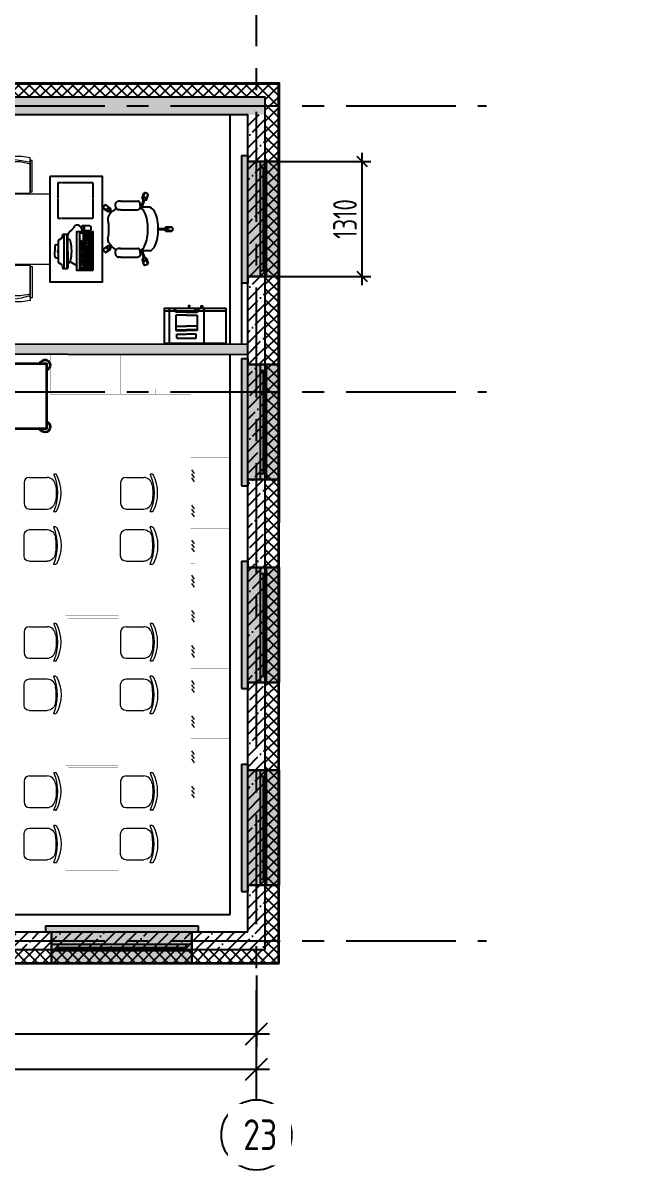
# Model space of a CAD drawing. Header units: millimetres. Extents: x -9318 to 9016603, y 0 to 838141.
# Drawn here: x 129587 to 136559, y 509002 to 522066 of the extents above; entities that cross this region are included whole.
import ezdxf
from ezdxf import colors
from ezdxf.entities.mleader import LeaderData, LeaderLine
from ezdxf.math import Vec2, Vec3

# ---------------------------------------------------------------- set-up
doc = ezdxf.new("R2010")
doc.units = ezdxf.units.MM
doc.linetypes.add('CENTER', pattern=[2, 1.25, -0.25, 0.25, -0.25])
doc.linetypes.add('HIDDEN', pattern=[6, 4, -2])
doc.layers.get('Defpoints').update_dxf_attribs({"color": 8})
doc.layers.add('ТХ_мебель передв', color=250, linetype='Continuous', lineweight=13)
doc.layers.add('ТХ_обор_комп принт', color=30, linetype='Continuous', lineweight=13)
doc.styles.add('ISOCPEUR', font='isocpeur.ttf', dxfattribs={"width": 0.7})
doc.styles.add('ГОСТ 2.304', font='isocpeur.ttf', dxfattribs={"width": 0.7})
doc.dimstyles.new('R_100', dxfattribs={"dimtxt": 270, "dimasz": 120, "dimexe": 100, "dimexo": 0, "dimgap": 60, "dimtad": 1, "dimdec": 0, "dimrnd": 5, "dimzin": 0, "dimdsep": 46, "dimtxsty": 'ISOCPEUR', "dimblk": 'ARCHTICK', "dimcen": 0, "dimdle": 100, "dimclrd": 256, "dimclre": 256, "dimclrt": 256, "dimadec": 0, "dimazin": 0, "dimtfac": 2, "dimtdec": 0, "dimtofl": 0, "dimtmove": 1, "dimatfit": 3, "dimfxl": 1, "dimtvp": 3, "dimtfill": 1, "dimtolj": 1, "dimtzin": 0, "dimarcsym": 0})
doc.dimstyles.new('СПДС', dxfattribs={"dimscale": 100, "dimtxt": 2.5, "dimasz": 2.5, "dimexe": 1.5, "dimexo": 0, "dimgap": 1, "dimtad": 1, "dimdec": 0, "dimrnd": 1, "dimtxsty": 'ГОСТ 2.304', "dimblk": 'OBLIQUE', "dimcen": 2.5, "dimdle": 1.5, "dimadec": 0, "dimazin": 2, "dimtfac": 0.75, "dimtdec": 0, "dimtmove": 1, "dimatfit": 3, "dimfxl": 1, "dimtolj": 1, "dimarcsym": 1})
pattern_1 = [(45, (-887755.71, 621612.85), (-123.743687, 123.743687), []), (45, (-887631.97, 621612.85), (-123.743687, 123.743687), [218.75, -43.75, 0, -43.75])]

# ---------------------------------------------------------------- blocks, each defined once
blk = doc.blocks.new('*U890')
h = blk.add_hatch(color=8)
h.dxf.hatch_style = 1
h.paths.add_polyline_path([(-1670, -210), (70, -210), (70, -140), (0, -140), (0, 220), (-1600, 220), (-1600, -140), (-1670, -140)])
at = {"color": 8, "lineweight": 30}
for p, q in [((-1600, -140), (-1600, 220)), ((0, -140), (0, 220))]:
    blk.add_line(p, q, dxfattribs=at)
at = {"color": 8}
for p, q in [((0, 220), (-1600, 220)), ((-1600, 70), (0, 70)), ((-1600, 0), (0, 0)), ((-1530, 0), (-1530, 70)), ((-1530, 35), (-70, 35)), ((-70, 0), (-70, 70)), ((-1670, -210), (-1670, -140)), ((-1670, -140), (-1600, -140)), ((-1670, -210), (70, -210)), ((0, -140), (70, -140)), ((70, -210), (70, -140))]:
    blk.add_line(p, q, dxfattribs=at)
blk = doc.blocks.new('*U892')
h = blk.add_hatch(color=8)
h.dxf.hatch_style = 1
h.paths.add_polyline_path([(-1380, -210), (70, -210), (70, -140), (0, -140), (0, 220), (-1310, 220), (-1310, -140), (-1380, -140)])
at = {"color": 8, "lineweight": 30}
for p, q in [((-1310, -140), (-1310, 220)), ((0, -140), (0, 220))]:
    blk.add_line(p, q, dxfattribs=at)
at = {"color": 8}
for p, q in [((0, 220), (-1310, 220)), ((-1310, 70), (0, 70)), ((-1310, 0), (0, 0)), ((-1240, 0), (-1240, 70)), ((-1240, 35), (-70, 35)), ((-70, 0), (-70, 70)), ((-1380, -210), (-1380, -140)), ((-1380, -140), (-1310, -140)), ((-1380, -210), (70, -210)), ((0, -140), (70, -140)), ((70, -210), (70, -140))]:
    blk.add_line(p, q, dxfattribs=at)
blk = doc.blocks.new('*U893')
h = blk.add_hatch(color=8)
h.dxf.hatch_style = 1
h.paths.add_polyline_path([(-1380, -210), (70, -210), (70, -140), (0, -140), (0, 220), (-1310, 220), (-1310, -140), (-1380, -140)])
at = {"color": 8, "lineweight": 30}
for p, q in [((-1310, -140), (-1310, 220)), ((0, -140), (0, 220))]:
    blk.add_line(p, q, dxfattribs=at)
at = {"color": 8}
for p, q in [((0, 220), (-1310, 220)), ((-1310, 70), (0, 70)), ((-1310, 0), (0, 0)), ((-1240, 0), (-1240, 70)), ((-1240, 35), (-70, 35)), ((-70, 0), (-70, 70)), ((-1380, -210), (-1380, -140)), ((-1380, -140), (-1310, -140)), ((-1380, -210), (70, -210)), ((0, -140), (70, -140)), ((70, -210), (70, -140))]:
    blk.add_line(p, q, dxfattribs=at)
blk = doc.blocks.new('*U894')
h = blk.add_hatch(color=8)
h.dxf.hatch_style = 1
h.paths.add_polyline_path([(-1380, -210), (70, -210), (70, -140), (0, -140), (0, 220), (-1310, 220), (-1310, -140), (-1380, -140)])
at = {"color": 8, "lineweight": 30}
for p, q in [((-1310, -140), (-1310, 220)), ((0, -140), (0, 220))]:
    blk.add_line(p, q, dxfattribs=at)
at = {"color": 8}
for p, q in [((0, 220), (-1310, 220)), ((-1310, 70), (0, 70)), ((-1310, 0), (0, 0)), ((-1240, 0), (-1240, 70)), ((-1240, 35), (-70, 35)), ((-70, 0), (-70, 70)), ((-1380, -210), (-1380, -140)), ((-1380, -140), (-1310, -140)), ((-1380, -210), (70, -210)), ((0, -140), (70, -140)), ((70, -210), (70, -140))]:
    blk.add_line(p, q, dxfattribs=at)
blk = doc.blocks.new('*U656')
h = blk.add_hatch(color=8)
h.dxf.hatch_style = 1
h.paths.add_polyline_path([(-1380, -210), (70, -210), (70, -140), (0, -140), (0, 220), (-1310, 220), (-1310, -140), (-1380, -140)])
at = {"color": 8, "lineweight": 30}
for p, q in [((-1310, -140), (-1310, 220)), ((0, -140), (0, 220))]:
    blk.add_line(p, q, dxfattribs=at)
at = {"color": 8}
for p, q in [((0, 220), (-1310, 220)), ((-1310, 70), (0, 70)), ((-1310, 0), (0, 0)), ((-1240, 0), (-1240, 70)), ((-1240, 35), (-70, 35)), ((-70, 0), (-70, 70)), ((-1380, -210), (-1380, -140)), ((-1380, -140), (-1310, -140)), ((-1380, -210), (70, -210)), ((0, -140), (70, -140)), ((70, -210), (70, -140))]:
    blk.add_line(p, q, dxfattribs=at)
blk = doc.blocks.new('_Oblique')
at = {"color": 8, "linetype": 'ByBlock', "lineweight": -2}
blk.add_line((-0.5, -0.5), (0.5, 0.5), dxfattribs=at)
blk = doc.blocks.new('*D1234')
at = {"color": 8, "lineweight": -2, "ltscale": 100, "transparency": 16777216}
for p, q in [((132247, 511216), (132247, 510404)), ((125997, 510976), (125997, 510404)), ((125847, 510554), (132397, 510554))]:
    blk.add_line(p, q, dxfattribs=at)
at = {"layer": 'Defpoints', "color": 0, "ltscale": 100, "transparency": 16777216}
for p in [(132247, 511216), (125997, 510976), (132247, 510554)]:
    blk.add_point(p, dxfattribs=at)
at = {"color": 8, "lineweight": -2, "ltscale": 100, "transparency": 16777216, "xscale": 250, "yscale": 250, "zscale": 250, "rotation": 180}
blk.add_blockref('_Oblique', (125997, 510554), dxfattribs=at)
at = {"color": 8, "lineweight": -2, "ltscale": 100, "transparency": 16777216, "xscale": 250, "yscale": 250, "zscale": 250}
blk.add_blockref('_Oblique', (132247, 510554), dxfattribs=at)
at = {"color": 8, "ltscale": 100, "transparency": 16777216, "insert": (129122, 510779), "char_height": 250, "attachment_point": 5, "style": 'ГОСТ 2.304'}
blk.add_mtext('\\A1;6250', dxfattribs=at)
blk = doc.blocks.new('*D1255')
at = {"color": 8, "lineweight": -2, "ltscale": 100, "transparency": 16777216}
for p, q in [((63832, 509827), (63832, 510302)), ((132247, 509827), (132247, 510302)), ((63682, 510152), (132397, 510152))]:
    blk.add_line(p, q, dxfattribs=at)
at = {"layer": 'Defpoints', "color": 0, "ltscale": 100, "transparency": 16777216}
for p in [(132247, 510152), (63832, 509827), (132247, 509827)]:
    blk.add_point(p, dxfattribs=at)
at = {"color": 8, "lineweight": -2, "ltscale": 100, "transparency": 16777216, "xscale": 250, "yscale": 250, "zscale": 250, "rotation": 180}
blk.add_blockref('_Oblique', (63832, 510152), dxfattribs=at)
at = {"color": 8, "lineweight": -2, "ltscale": 100, "transparency": 16777216, "xscale": 250, "yscale": 250, "zscale": 250}
blk.add_blockref('_Oblique', (132247, 510152), dxfattribs=at)
at = {"color": 8, "ltscale": 100, "transparency": 16777216, "insert": (98040, 510377), "char_height": 250, "attachment_point": 5, "style": 'ГОСТ 2.304'}
blk.add_mtext('\\A1;68415', dxfattribs=at)
blk = doc.blocks.new('У060')
at = {"layer": 'ТХ_мебель передв', "color": 8, "lineweight": 0, "ltscale": 100, "transparency": 33554687}
for points in [[(66977, 41938), (67178, 41938)], [(67273, 41969), (67252, 41969)], [(66914, 41636), (66914, 41874)], [(66977, 41578), (67178, 41578)], [(67273, 41541), (67252, 41541)]]:
    blk.add_lwpolyline(points, dxfattribs=at)
for centre, radius, start, end in [((66774, 41755), 522, 336.4029, 23.5971), ((66737, 41755), 544, 350.2064, 9.7936)]:
    blk.add_arc(centre, radius, start, end, dxfattribs=at)
for points in [[(66914, 41874), (66914, 41906), (66940, 41938), (66977, 41938)], [(67178, 41938), (67226, 41938), (67268, 41895), (67273, 41848)], [(67252, 41964), (67247, 41964), (67252, 41969), (67252, 41969)], [(67273, 41969), (67279, 41969), (67279, 41964), (67284, 41964)], [(66977, 41578), (66940, 41578), (66914, 41604), (66914, 41636)], [(67273, 41668), (67268, 41615), (67226, 41578), (67178, 41578)], [(67252, 41541), (67252, 41541), (67252, 41541), (67252, 41546)]]:
    blk.add_open_spline(points, degree=3, dxfattribs=at)
blk.add_open_spline([(67284, 41964), (67353, 41832), (67353, 41678), (67284, 41546), (67279, 41546), (67279, 41541), (67273, 41541)], degree=3, knots=[0, 0, 0, 0, 1, 1, 1, 2, 2, 2, 2], dxfattribs=at)
blk = doc.blocks.new('У058')
at = {"layer": 'ТХ_мебель передв', "color": 8, "ltscale": 100}
for points, const_width in [([(70477.5, 42777), (71077.5, 42777), (71077.5, 41577), (70477.5, 41577)], 2), ([(70507.5, 42747), (71077.5, 42747), (71077.5, 41607), (70507.5, 41607)], 1)]:
    blk.add_lwpolyline(points, close=True, dxfattribs=dict(at, const_width=const_width))
blk = doc.blocks.new('У063-2')
at = {"layer": 'ТХ_обор_комп принт', "color": 8, "lineweight": 35}
blk.add_lwpolyline([(68858, 41841), (68858, 41100), (67958, 41100), (67958, 41841)], close=True, dxfattribs=at)
for points in [[(68858, 41100), (68858, 41841)], [(68921, 41841), (68858, 41841)], [(68921, 41804), (68858, 41804)], [(68948, 41778), (68948, 41159)], [(68985, 41778), (68985, 41159)], [(68921, 41137), (68858, 41137)], [(68921, 41100), (68858, 41100)]]:
    blk.add_lwpolyline(points, dxfattribs=at)
for points, knots in [([(67958, 41762), (67926, 41772), (67911, 41804), (67921, 41841), (67932, 41873), (67963, 41889), (67995, 41878), (68016, 41873), (68032, 41857), (68038, 41841)], [0, 0, 0, 0, 1, 1, 1, 2, 2, 2, 3, 3, 3, 3]), ([(68741, 41841), (68752, 41873), (68784, 41889), (68821, 41878), (68837, 41873), (68852, 41857), (68858, 41841)], [0, 0, 0, 0, 1, 1, 1, 2, 2, 2, 2]), ([(68038, 41100), (68027, 41069), (67990, 41047), (67958, 41058), (67926, 41069), (67911, 41106), (67921, 41137), (67926, 41153), (67942, 41169), (67958, 41174)], [0, 0, 0, 0, 1, 1, 1, 2, 2, 2, 3, 3, 3, 3]), ([(68985, 41164), (68985, 41127), (68958, 41100), (68927, 41100), (68927, 41100), (68927, 41100), (68921, 41100)], [0, 0, 0, 0, 1, 1, 1, 2, 2, 2, 2]), ([(68948, 41159), (68948, 41148), (68937, 41137), (68927, 41137), (68927, 41137), (68927, 41137), (68921, 41137)], [0, 0, 0, 0, 1, 1, 1, 2, 2, 2, 2]), ([(68858, 41100), (68847, 41069), (68815, 41047), (68784, 41058), (68762, 41063), (68747, 41079), (68741, 41100)], [0, 0, 0, 0, 1, 1, 1, 2, 2, 2, 2])]:
    blk.add_open_spline(points, degree=3, knots=knots, dxfattribs=at)
for points in [[(68921, 41841), (68958, 41841), (68985, 41809), (68985, 41778)], [(68921, 41804), (68937, 41804), (68948, 41788), (68948, 41778)]]:
    blk.add_open_spline(points, degree=3, dxfattribs=at)
blk = doc.blocks.new('У062-2')
at = {"layer": 'ТХ_мебель передв', "color": 8, "ltscale": 100}
for p, q in [((73687, 43374.5), (73729.5, 43402.5)), ((73733, 43374.5), (73775.5, 43402.5)), ((73779, 43374.5), (73821.5, 43402.5)), ((74087, 43374.5), (74129.5, 43402.5)), ((74133, 43374.5), (74175.5, 43402.5)), ((74179, 43374.5), (74221.5, 43402.5))]:
    blk.add_line(p, q, dxfattribs=at)
for points, const_width in [([(73549.5, 43813.5), (74349.5, 43813.5), (74349.5, 43363.5), (73549.5, 43363.5)], 2), ([(73549.5, 43363.5), (74349.5, 43363.5), (74349.5, 43413.5), (73549.5, 43413.5)], 1)]:
    blk.add_lwpolyline(points, close=True, dxfattribs=dict(at, const_width=const_width))
at = {"layer": 'ТХ_мебель передв', "color": 8, "ltscale": 100, "const_width": 1}
blk.add_lwpolyline([(73949.5, 43413.5), (73949.5, 43363.5)], dxfattribs=at)
blk = doc.blocks.new('У051-2')
at = {"layer": 'ТХ_мебель передв', "color": 8, "ltscale": 100}
for points, const_width in [([(73549.5, 44725), (74349.5, 44725), (74349.5, 44275), (73549.5, 44275)], 2), ([(73549.5, 44275), (74349.5, 44275), (74349.5, 44325), (73549.5, 44325)], 1)]:
    blk.add_lwpolyline(points, close=True, dxfattribs=dict(at, const_width=const_width))
at = {"layer": 'ТХ_мебель передв', "color": 8, "ltscale": 100, "const_width": 1}
blk.add_lwpolyline([(73949.5, 44325), (73949.5, 44275)], dxfattribs=at)
blk = doc.blocks.new('У050-2')
at = {"layer": 'ТХ_мебель передв', "color": 8, "ltscale": 100, "const_width": 2}
blk.add_lwpolyline([(72615, 40628.5), (73815, 40628.5), (73815, 39928.5), (72615, 39928.5)], close=True, dxfattribs=at)
blk = doc.blocks.new('стол с тумбой 1200х600')
at = {"color": 8}
blk.add_lwpolyline([(-19012, 19801), (-19012, 21001), (-19612, 21001), (-19612, 19801)], close=True, dxfattribs=at)
at = {"color": 8, "linetype": 'HIDDEN', "ltscale": 0.1}
blk.add_lwpolyline([(-19505, 19875), (-19105, 19875), (-19105, 20275), (-19505, 20275)], close=True, dxfattribs=at)
blk = doc.blocks.new('ПК-2')
at = {"color": 8, "extrusion": (6.19742e-05, -0.000470712, 1)}
for p, q in [((7035967, 1186828, 95), (7035877, 1186827, 95)), ((7035877, 1186827, 95), (7035878, 1186571, 95)), ((7035895, 1186827, 95), (7035896, 1186571, 95)), ((7035913, 1186828, 95), (7035914, 1186571, 95)), ((7035931, 1186828, 95), (7035932, 1186571, 95)), ((7035949, 1186828, 95), (7035950, 1186571, 95)), ((7035967, 1186828, 95), (7035968, 1186571, 95)), ((7036008, 1186828, 95), (7035990, 1186828, 95)), ((7036149, 1186443, 95), (7036148, 1186828, 95)), ((7036200, 1186830, 95), (7036150, 1186830, 95)), ((7036158, 1186441, 95), (7036157, 1186830, 95)), ((7036194, 1186441, 95), (7036193, 1186830, 95)), ((7036212, 1186795, 95), (7036202, 1186828, 95)), ((7036253, 1186762, 95), (7036224, 1186780, 95)), ((7036256, 1186513, 95), (7036255, 1186758, 95)), ((7036294, 1186692, 95), (7036295, 1186635, 95)), ((7036295, 1186579, 95), (7036295, 1186635, 95)), ((7035878, 1186566, 95), (7035878, 1186512, 95)), ((7035878, 1186508, 95), (7035878, 1186436, 95)), ((7035896, 1186566, 95), (7035896, 1186512, 95)), ((7035896, 1186508, 95), (7035896, 1186454, 95)), ((7035914, 1186549, 95), (7035914, 1186531, 95)), ((7035914, 1186508, 95), (7035914, 1186436, 95)), ((7035932, 1186567, 95), (7035932, 1186513, 95)), ((7035932, 1186508, 95), (7035932, 1186454, 95)), ((7035950, 1186567, 95), (7035950, 1186513, 95)), ((7035950, 1186508, 95), (7035950, 1186436, 95)), ((7035968, 1186567, 95), (7035968, 1186513, 95)), ((7035968, 1186508, 95), (7035968, 1186436, 95)), ((7036254, 1186509, 95), (7036224, 1186491, 95)), ((7035878, 1186436, 95), (7035968, 1186436, 95)), ((7036201, 1186441, 95), (7036151, 1186441, 95)), ((7036213, 1186476, 95), (7036203, 1186443, 95))]:
    blk.add_line(p, q, dxfattribs=at)
at = {"color": 8, "extrusion": (6.19742e-05, -0.000470712, 1), "elevation": -28}
for points in [[(7035859, 1186850), (7035860, 1186414), (7036049, 1186414), (7036048, 1186850)], [(7035873, 1186837), (7035873, 1186427), (7036013, 1186427), (7036012, 1186837)]]:
    blk.add_lwpolyline(points, close=True, dxfattribs=at)
for points in [[(7035895, 1186802), (7035877, 1186802)], [(7035895, 1186785), (7035877, 1186785)], [(7035895, 1186759), (7035877, 1186759)], [(7035913, 1186785), (7035895, 1186785)], [(7035913, 1186768), (7035895, 1186768)], [(7035931, 1186797), (7035913, 1186797)], [(7035931, 1186779), (7035913, 1186779)], [(7035931, 1186762), (7035913, 1186762)], [(7035949, 1186802), (7035931, 1186802)], [(7035949, 1186785), (7035931, 1186785)], [(7035949, 1186768), (7035931, 1186768)], [(7035967, 1186811), (7035949, 1186811)], [(7035967, 1186794), (7035949, 1186794)], [(7035967, 1186776), (7035949, 1186776)], [(7035967, 1186759), (7035949, 1186759)], [(7035990, 1186828), (7035990, 1186811)], [(7036008, 1186811), (7035990, 1186811)], [(7035990, 1186794), (7035990, 1186725)], [(7036008, 1186794), (7035990, 1186794)], [(7036008, 1186777), (7035990, 1186776)], [(7036008, 1186759), (7035990, 1186759)], [(7036008, 1186828), (7036008, 1186811)], [(7036008, 1186794), (7036008, 1186725)], [(7036048, 1186795), (7036093, 1186771), (7036117, 1186752)], [(7035895, 1186640), (7035877, 1186639)], [(7035913, 1186751), (7035895, 1186751)], [(7035913, 1186734), (7035895, 1186734)], [(7035913, 1186716), (7035895, 1186716)], [(7035913, 1186699), (7035895, 1186699)], [(7035913, 1186682), (7035895, 1186682)], [(7035913, 1186665), (7035895, 1186665)], [(7035913, 1186648), (7035895, 1186648)], [(7035913, 1186631), (7035895, 1186631)], [(7035931, 1186745), (7035913, 1186745)], [(7035931, 1186728), (7035913, 1186728)], [(7035931, 1186711), (7035913, 1186711)], [(7035931, 1186694), (7035913, 1186694)], [(7035931, 1186677), (7035913, 1186677)], [(7035931, 1186660), (7035913, 1186660)], [(7035931, 1186643), (7035913, 1186643)], [(7035949, 1186751), (7035931, 1186751)], [(7035949, 1186734), (7035931, 1186734)], [(7035949, 1186717), (7035931, 1186717)], [(7035949, 1186699), (7035931, 1186699)], [(7035949, 1186682), (7035931, 1186682)], [(7035949, 1186665), (7035931, 1186665)], [(7035949, 1186648), (7035931, 1186648)], [(7035949, 1186631), (7035931, 1186631)], [(7035967, 1186742), (7035949, 1186742)], [(7035967, 1186725), (7035949, 1186725)], [(7035967, 1186708), (7035949, 1186708)], [(7035967, 1186691), (7035949, 1186691)], [(7035967, 1186674), (7035949, 1186674)], [(7035967, 1186657), (7035949, 1186657)], [(7035967, 1186640), (7035949, 1186640)], [(7036008, 1186742), (7035990, 1186742)], [(7036008, 1186725), (7035990, 1186725)], [(7035990, 1186717), (7035990, 1186648)], [(7036008, 1186717), (7035990, 1186717)], [(7036008, 1186700), (7035990, 1186700)], [(7036008, 1186682), (7035990, 1186682)], [(7036008, 1186665), (7035990, 1186665)], [(7036008, 1186648), (7035990, 1186648)], [(7035990, 1186640), (7035990, 1186571)], [(7036008, 1186640), (7035990, 1186640)], [(7036008, 1186717), (7036008, 1186648)], [(7036008, 1186640), (7036008, 1186571)], [(7035896, 1186614), (7035878, 1186614)], [(7035896, 1186597), (7035878, 1186597)], [(7035968, 1186571), (7035878, 1186571)], [(7035896, 1186567), (7035878, 1186567)], [(7035914, 1186549), (7035878, 1186549)], [(7035914, 1186531), (7035878, 1186531)], [(7035896, 1186513), (7035878, 1186513)], [(7035968, 1186508), (7035878, 1186508)], [(7035914, 1186614), (7035896, 1186614)], [(7035932, 1186626), (7035914, 1186626)], [(7035932, 1186608), (7035914, 1186608)], [(7035950, 1186614), (7035932, 1186614)], [(7035950, 1186597), (7035932, 1186597)], [(7035968, 1186567), (7035932, 1186567)], [(7035968, 1186549), (7035932, 1186549)], [(7035968, 1186531), (7035932, 1186531)], [(7035968, 1186513), (7035932, 1186513)], [(7035968, 1186623), (7035950, 1186623)], [(7035968, 1186605), (7035950, 1186605)], [(7036008, 1186623), (7035990, 1186623)], [(7036008, 1186606), (7035990, 1186605)], [(7036008, 1186588), (7035990, 1186588)], [(7036008, 1186571), (7035990, 1186571)], [(7035990, 1186567), (7035990, 1186513)], [(7036008, 1186567), (7035990, 1186567)], [(7036008, 1186549), (7035990, 1186549)], [(7036008, 1186531), (7035990, 1186531)], [(7036008, 1186513), (7035990, 1186513)], [(7036008, 1186513), (7035990, 1186513)], [(7036008, 1186567), (7036008, 1186513)], [(7035968, 1186472), (7035878, 1186472)], [(7035968, 1186454), (7035878, 1186454)], [(7035968, 1186490), (7035896, 1186490)], [(7035990, 1186372), (7035957, 1186372)]]:
    blk.add_lwpolyline(points, dxfattribs=at)
blk.add_lwpolyline([(7035882, 1186385), (7035882, 1186358, 0.19919), (7035884, 1186354, 0.098412), (7035891, 1186348, 0.055653), (7035901, 1186346, 0.042416), (7035915, 1186345), (7035979, 1186345, 0.114539), (7035983, 1186346, 0.103755), (7035987, 1186349, 0.091433), (7035989, 1186353, 0.084292), (7035990, 1186358), (7035990, 1186385, 0.084292), (7035989, 1186390, 0.091433), (7035986, 1186395, 0.103755), (7035983, 1186398, 0.114539), (7035978, 1186399), (7035914, 1186399, 0.042416), (7035901, 1186397, 0.055653), (7035891, 1186395, 0.098412), (7035884, 1186389, 0.19919)], format="xyb", close=True, dxfattribs=at)
for points in [[(7035968, 1186399, 0.114539), (7035964, 1186398, 0.103755), (7035960, 1186395, 0.091433), (7035958, 1186390, 0.084292), (7035957, 1186385), (7035957, 1186358, 0.084292), (7035958, 1186353, 0.091433), (7035960, 1186349, 0.103755), (7035964, 1186346, 0.114539), (7035968, 1186345, 0.114539)], [(7035990, 1186372, 0.397637), (7036050, 1186338, 0.110351), (7036067, 1186345, 0.08312), (7036080, 1186362, 0.014729), (7036105, 1186395, 0.170175), (7036149, 1186454, -0.037673)]]:
    blk.add_lwpolyline(points, format="xyb", dxfattribs=at)
at = {"color": 8, "extrusion": (6.19742e-05, -0.000470712, 1)}
for centre, radius, start, end in [((7036134, 1186746, -28), 18, 82.9331, 161.3058), ((7036116, 1186601, -28), 164, 78.7654, 82.9331), ((7036150, 1186828, -28), 1.8, 90.1091, 180.1091), ((7036200, 1186828, -28), 1.8, 0.1091, 90.1091), ((7036238, 1186803, -28), 27, 197.1145, 238.1415), ((7036251, 1186758, -28), 4.5, 0.1091, 59.6301), ((7036579, 1186631, -28), 477, 165.3648, 179.8791), ((7036579, 1186635, -28), 477, 180.3391, 194.8534), ((7036293, 1186966, -28), 256, 261.5096, 266.4787), ((7036229, 1186635, -28), 33.8, 322.7271, 37.4911), ((7036276, 1186692, -28), 18, 0.1091, 86.4787), ((7036135, 1186519, -28), 18, 198.9124, 277.2851), ((7036116, 1186664, -28), 164, 277.2851, 281.4528), ((7036251, 1186513, -28), 4.5, 300.5881, 0.1091), ((7036295, 1186305, -28), 256, 93.7395, 98.7086), ((7036277, 1186579, -28), 18, 273.7395, 0.1091), ((7036151, 1186443, -28), 1.8, 180.1091, 270.1091), ((7036201, 1186443, -28), 1.8, 270.1091, 0.1091), ((7036239, 1186468, -28), 27, 122.0766, 163.1037)]:
    blk.add_arc(centre, radius, start, end, dxfattribs=at)
blk = doc.blocks.new('СК33 790х830')
at = {"color": 8}
for p, q in [((-25, 659), (-25, 719)), ((-20, 729), (20, 729)), ((-20, 729), (-20, 649)), ((20, 729), (20, 649)), ((25, 659), (25, 719)), ((-20, 649), (-16, 649)), ((-7, 568), (-7, 642)), ((-2, 649), (2, 649)), ((7, 568), (6, 642)), ((15, 649), (20, 649)), ((-403, 450), (-416, 412)), ((-416, 412), (-339, 388)), ((-350, 386), (-408, 405)), ((-403, 450), (-327, 426)), ((-335, 434), (-392, 452)), ((-338, 392), (-339, 388)), ((-333, 409), (-334, 405)), ((-250, 372), (-329, 399)), ((-327, 426), (-328, 422)), ((-250, 387), (-325, 410)), ((-249, 472), (-250, 402)), ((-250, 402), (-250, 398)), ((-250, 398), (-250, 380)), ((248, 472), (249, 380)), ((249, 387), (324, 410)), ((249, 372), (328, 399)), ((403, 450), (326, 426)), ((326, 426), (328, 422)), ((332, 409), (333, 405)), ((334, 434), (392, 452)), ((337, 392), (338, 388)), ((415, 412), (338, 388)), ((350, 386), (407, 405)), ((403, 450), (415, 412)), ((-319, 344), (-320, 340)), ((-320, 140), (-320, 340)), ((-316, 349), (-319, 344)), ((-312, 353), (-316, 349)), ((-306, 357), (-312, 353)), ((-298, 360), (-306, 357)), ((-290, 362), (-298, 360)), ((-290, 362), (-289, 362)), ((-280, 363), (-289, 362)), ((-280, 363), (-279, 363)), ((-270, 364), (-279, 363)), ((-270, 364), (-261, 363)), ((-261, 363), (-261, 363)), ((-261, 363), (-252, 362)), ((-252, 362), (-251, 362)), ((-251, 362), (-243, 360)), ((-250, 380), (-250, 370)), ((-250, 370), (-250, 362)), ((-243, 360), (-235, 357)), ((-235, 357), (-229, 353)), ((-229, 353), (-224, 349)), ((-224, 349), (-222, 344)), ((-222, 344), (-220, 340)), ((-221, 140), (-220, 340)), ((221, 344), (220, 340)), ((220, 140), (220, 340)), ((224, 349), (221, 344)), ((228, 353), (224, 349)), ((234, 357), (228, 353)), ((242, 360), (234, 357)), ((250, 362), (242, 360)), ((249, 380), (249, 370)), ((249, 370), (249, 362)), ((250, 362), (251, 362)), ((260, 363), (251, 362)), ((260, 363), (261, 363)), ((270, 364), (261, 363)), ((270, 364), (279, 363)), ((279, 363), (279, 363)), ((279, 363), (288, 362)), ((288, 362), (289, 362)), ((289, 362), (297, 360)), ((297, 360), (305, 357)), ((305, 357), (311, 353)), ((311, 353), (316, 349)), ((316, 349), (318, 344)), ((318, 344), (319, 340)), ((320, 140), (320, 340)), ((-320, 140), (-320, 131)), ((-320, 131), (-320, 123)), ((-221, 140), (-221, 131)), ((-221, 131), (-221, 123)), ((220, 140), (220, 131)), ((220, 131), (220, 123)), ((319, 140), (319, 131)), ((319, 131), (319, 123)), ((-320, 123), (-320, 115)), ((-319, 109), (-320, 115)), ((-318, 106), (-319, 109)), ((-315, 100), (-318, 106)), ((-311, 95), (-315, 100)), ((-305, 90), (-311, 95)), ((-303, 89), (-305, 90)), ((-296, 85), (-303, 89)), ((-293, 84), (-296, 85)), ((-290, 83), (-293, 84)), ((-284, 81), (-290, 83)), ((-281, 81), (-284, 81)), ((-278, 81), (-281, 81)), ((-274, 80), (-278, 81)), ((-277, -38), (-230, 27)), ((-240, 22), (-275, -27)), ((-270, 80), (-274, 80)), ((-267, 80), (-270, 80)), ((-263, 81), (-267, 80)), ((-260, 81), (-263, 81)), ((-257, 81), (-260, 81)), ((-257, 81), (-251, 83)), ((-248, 84), (-251, 83)), ((-245, 85), (-248, 84)), ((-245, 85), (-238, 89)), ((-245, -61), (-198, 4)), ((-236, 90), (-238, 89)), ((-237, 89), (-225, 73)), ((-236, 90), (-230, 95)), ((-230, 95), (-226, 100)), ((-230, 27), (-227, 25)), ((-226, 100), (-223, 106)), ((-225, 73), (-202, 42)), ((-222, 109), (-223, 106)), ((-222, 109), (-221, 115)), ((-221, 123), (-221, 115)), ((-221, 115), (-221, 115)), ((-216, 17), (-212, 14)), ((-202, 42), (-215, 25)), ((-192, 34), (-205, 17)), ((-202, 42), (-201, 40)), ((-201, 40), (-181, 26)), ((-201, 6), (-198, 4)), ((-181, 26), (-161, 10)), ((-161, 10), (-158, 8)), ((-158, 8), (-155, 7)), ((-155, 7), (-140, -1)), ((-56, 0), (56, 0)), ((55, 0), (99, -4)), ((155, 7), (139, -1)), ((155, 7), (158, 8)), ((158, 8), (160, 10)), ((174, 21), (160, 10)), ((180, 26), (174, 21)), ((200, 40), (180, 26)), ((187, 30), (196, 17)), ((192, 6), (189, 4)), ((236, -61), (189, 4)), ((197, 38), (206, 25)), ((200, 40), (201, 42)), ((217, 63), (201, 42)), ((207, 17), (204, 14)), ((225, 73), (217, 63)), ((221, 27), (218, 25)), ((220, 123), (220, 115)), ((220, 115), (220, 113)), ((221, 109), (220, 113)), ((222, 106), (221, 109)), ((268, -38), (221, 27)), ((225, 100), (222, 106)), ((229, 95), (225, 100)), ((237, 89), (225, 73)), ((235, 90), (229, 95)), ((231, 22), (267, -27)), ((237, 89), (235, 90)), ((244, 85), (237, 89)), ((247, 84), (244, 85)), ((250, 83), (247, 84)), ((256, 81), (250, 83)), ((259, 81), (256, 81)), ((262, 81), (259, 81)), ((266, 80), (262, 81)), ((270, 80), (266, 80)), ((273, 80), (270, 80)), ((277, 81), (273, 80)), ((280, 81), (277, 81)), ((283, 81), (280, 81)), ((283, 81), (289, 83)), ((292, 84), (289, 83)), ((295, 85), (292, 84)), ((295, 85), (302, 89)), ((304, 90), (302, 89)), ((304, 90), (310, 95)), ((310, 95), (314, 100)), ((314, 100), (317, 106)), ((318, 109), (317, 106)), ((318, 109), (319, 115)), ((319, 123), (319, 115)), ((319, 115), (319, 115)), ((-277, -38), (-245, -61)), ((-200, -7), (-235, -56)), ((-140, -1), (-125, -4)), ((-125, -4), (-110, -5)), ((-110, -5), (-99, -4)), ((-99, -4), (-55, 0)), ((111, -5), (99, -4)), ((111, -5), (125, -4)), ((125, -4), (139, -1)), ((191, -7), (226, -56)), ((268, -38), (236, -61))]:
    blk.add_line(p, q, dxfattribs=at)
for centre in [(0, 661), (-345, 411), (344, 411), (-221, 6), (212, 6)]:
    blk.add_circle(centre, 20, dxfattribs=at)
for centre, radius, start, end in [((-20, 719), 5, 90, 180), ((-20, 659), 5, 180, 270), ((0, 661), 17, 279.4623, 260.5377), ((20, 719), 5, 0, 90), ((20, 659), 5, 270, 0), ((-152, 436), 103, 113.6677, 159.763), ((-15, 128), 440, 88.0553, 113.9054), ((14, 128), 440, 66.0946, 91.9447), ((151, 436), 103, 20.237, 66.3323), ((-406, 409), 5, 162.3275, 252.3275), ((-394, 447), 5, 72.3275, 162.3275), ((-345, 411), 17, 351.7899, 332.8652), ((-337, 429), 5, 342.3275, 72.3275), ((-152, 318), 103, 113.6677, 155.3986), ((-15, 10), 440, 88.0553, 113.9054), ((14, 10), 440, 66.0946, 91.9447), ((151, 318), 103, 24.6014, 66.3323), ((344, 411), 17, 207.1348, 188.2101), ((336, 429), 5, 107.6725, 197.6725), ((393, 447), 5, 17.6725, 107.6725), ((405, 409), 5, 287.6725, 17.6725), ((-349, 391), 5, 252.3275, 342.3275), ((348, 391), 5, 197.6725, 287.6725), ((-236, 19), 5, 54, 144), ((-221, 6), 17, 63.4623, 44.5377), ((212, 6), 17, 135.4623, 116.5377), ((227, 19), 5, 36, 126), ((-271, -30), 5, 144, 234), ((-239, -53), 5, 234, 324), ((-204, -4), 5, 324, 54), ((195, -4), 5, 126, 216), ((230, -53), 5, 216, 306), ((263, -30), 5, 306, 36)]:
    blk.add_arc(centre, radius, start, end, dxfattribs=at)
blk = doc.blocks.new('Стол приставной с 4 стульями')
at = {"layer": 'ТХ_мебель передв', "color": 8}
for points in [[(281712, -145870), (281712, -144472), (280913, -144472), (280913, -145870)], [(280553, -144678), (280531, -144694), (280531, -144779), (280515, -144880), (280531, -144964), (280553, -145065), (280553, -145081), (280500, -145081), (280500, -145065), (280484, -144980), (280484, -144880), (280484, -144779), (280500, -144678)], [(280568, -144678), (280531, -144678), (280531, -144663), (280886, -144647), (280886, -144678)], [(280886, -144647), (280886, -144678), (280568, -144678), (280531, -144678), (280531, -144663)], [(280568, -145081), (280568, -145044), (280553, -144964), (280553, -144880), (280553, -144779), (280568, -144694), (280568, -144678), (280902, -144678), (280902, -145081)], [(280902, -144678), (280902, -145081), (280568, -145081), (280568, -145044), (280553, -144964), (280553, -144880), (280553, -144779), (280568, -144694), (280568, -144678)], [(282056, -145081), (282056, -145044), (282077, -144964), (282077, -144880), (282077, -144779), (282056, -144694), (282056, -144678), (281723, -144678), (281723, -145081)], [(281723, -144678), (281723, -145081), (282056, -145081), (282056, -145044), (282077, -144964), (282077, -144880), (282077, -144779), (282056, -144694), (282056, -144678)], [(282056, -144678), (282093, -144678), (282093, -144663), (281738, -144647), (281738, -144678)], [(281738, -144647), (281738, -144678), (282056, -144678), (282093, -144678), (282093, -144663)], [(282093, -144779), (282109, -144880), (282093, -144964), (282077, -145065), (282077, -145081), (282093, -145081), (282125, -145081), (282125, -145065), (282141, -144980), (282141, -144880), (282141, -144779), (282125, -144678), (282077, -144678), (282093, -144694)], [(282077, -144678), (282093, -144694), (282093, -144779), (282109, -144880), (282093, -144964), (282077, -145065), (282077, -145081), (282125, -145081), (282125, -145065), (282141, -144980), (282141, -144880), (282141, -144779), (282125, -144678)], [(280531, -145097), (280531, -145081), (280553, -145081), (280886, -145081), (280886, -145097)], [(280886, -145081), (280886, -145097), (280531, -145097), (280531, -145081), (280553, -145081)], [(282093, -145097), (282093, -145081), (282077, -145081), (281738, -145081), (281738, -145097)], [(281738, -145081), (281738, -145097), (282093, -145097), (282093, -145081), (282077, -145081)], [(280531, -145367), (280515, -145446), (280531, -145547), (280553, -145631), (280553, -145647), (280531, -145647), (280500, -145647), (280484, -145547), (280484, -145446), (280484, -145346), (280500, -145266), (280500, -145245), (280553, -145245), (280531, -145266)], [(280553, -145245), (280531, -145266), (280531, -145367), (280515, -145446), (280531, -145547), (280553, -145631), (280553, -145647), (280500, -145647), (280484, -145547), (280484, -145446), (280484, -145346), (280500, -145266), (280500, -145245)], [(280568, -145245), (280531, -145245), (280531, -145229), (280886, -145229), (280886, -145245)], [(280886, -145229), (280886, -145245), (280568, -145245), (280531, -145245), (280531, -145229)], [(280568, -145647), (280568, -145631), (280553, -145531), (280553, -145446), (280553, -145367), (280568, -145266), (280568, -145245), (280902, -145245), (280902, -145647)], [(280902, -145245), (280902, -145647), (280568, -145647), (280568, -145631), (280553, -145531), (280553, -145446), (280553, -145367), (280568, -145266), (280568, -145245)], [(282056, -145647), (282056, -145631), (282077, -145531), (282077, -145446), (282077, -145367), (282056, -145266), (282056, -145245), (281723, -145245), (281723, -145647)], [(281723, -145245), (281723, -145647), (282056, -145647), (282056, -145631), (282077, -145531), (282077, -145446), (282077, -145367), (282056, -145266), (282056, -145245)], [(282056, -145245), (282093, -145245), (282093, -145229), (281738, -145229), (281738, -145245)], [(281738, -145229), (281738, -145245), (282056, -145245), (282093, -145245), (282093, -145229)], [(282093, -145367), (282109, -145446), (282093, -145547), (282077, -145631), (282077, -145647), (282093, -145647), (282125, -145647), (282141, -145547), (282141, -145446), (282141, -145346), (282125, -145266), (282125, -145245), (282077, -145245), (282093, -145266)], [(282077, -145245), (282093, -145266), (282093, -145367), (282109, -145446), (282093, -145547), (282077, -145631), (282077, -145647), (282125, -145647), (282141, -145547), (282141, -145446), (282141, -145346), (282125, -145266), (282125, -145245)], [(280531, -145668), (280531, -145647), (280553, -145647), (280886, -145647), (280886, -145668)], [(280886, -145647), (280886, -145668), (280531, -145668), (280531, -145647), (280553, -145647)], [(282093, -145668), (282093, -145647), (282077, -145647), (281738, -145647), (281738, -145668)], [(281738, -145647), (281738, -145668), (282093, -145668), (282093, -145647), (282077, -145647)]]:
    blk.add_lwpolyline(points, close=True, dxfattribs=at)
for points in [[(280531, -144779), (280515, -144880), (280531, -144964), (280553, -145065), (280553, -145081), (280531, -145081), (280500, -145081), (280500, -145065), (280484, -144980), (280484, -144880), (280484, -144779), (280500, -144678), (280553, -144678), (280531, -144694)], [(280531, -144694), (280531, -144779)]]:
    blk.add_lwpolyline(points, dxfattribs=at)
blk = doc.blocks.new('тумба 700х400')
at = {"color": 8, "extrusion": (-6.19742e-05, 0.000470712, 1)}
blk.add_line((619, 27308, 0), (619, 26608, -1), dxfattribs=at)
at = {"color": 8}
blk.add_line((619, 26959, 0), (591, 26958, 0), dxfattribs=at)
at = {"color": 8, "elevation": 0}
blk.add_lwpolyline([(591, 26608), (991, 26608), (991, 27308), (591, 27308)], close=True, dxfattribs=at)
at = {"color": 8, "extrusion": (-6.19742e-05, 0.000470712, 1), "elevation": 13}
for points in [[(591, 27035), (591, 27019), (562, 27019), (562, 27035)], [(591, 26873), (591, 26890), (562, 26890), (562, 26873)]]:
    blk.add_lwpolyline(points, close=True, dxfattribs=at)
blk = doc.blocks.new('МФУ1')
at = {"color": 8, "extrusion": (-6.19742e-05, -0.000470712, 1)}
for p, q in [((7057681, 1166365, 0), (7057681, 1165975, 0)), ((7058081, 1166365, 0), (7057681, 1166365, 0)), ((7057742, 1166060, 0), (7057742, 1166280, 0)), ((7057742, 1166280, 0), (7057786, 1166280, 0)), ((7057786, 1166280, 0), (7057786, 1166170, 0)), ((7058003, 1166291, 0), (7057827, 1166291, 0)), ((7057827, 1166291, 0), (7057827, 1166170, 0)), ((7057830, 1166291, 0), (7057830, 1166170, 0)), ((7057835, 1166291, 0), (7057835, 1166170, 0)), ((7057879, 1166291, 0), (7057879, 1166170, 0)), ((7058003, 1166170, 0), (7058003, 1166291, 0)), ((7058036, 1166170, 0), (7058036, 1166293, 0)), ((7058038, 1166170, 0), (7058038, 1166293, 0)), ((7058049, 1166170, 0), (7058049, 1166284, 0)), ((7058081, 1165975, 0), (7058081, 1166365, 0)), ((7057786, 1166060, 0), (7057786, 1166170, 0)), ((7057827, 1166049, 0), (7057827, 1166170, 0)), ((7057830, 1166049, 0), (7057830, 1166170, 0)), ((7057835, 1166049, 0), (7057835, 1166170, 0)), ((7057879, 1166049, 0), (7057879, 1166170, 0)), ((7058003, 1166170, 0), (7058003, 1166049, 0)), ((7058036, 1166170, 0), (7058036, 1166047, 0)), ((7058038, 1166170, 0), (7058038, 1166047, 0)), ((7058049, 1166170, 0), (7058049, 1166170, 0)), ((7058049, 1166170, 0), (7058049, 1166056, 0)), ((7057742, 1166060, 0), (7057786, 1166060, 0)), ((7058003, 1166049, 0), (7057827, 1166049, 0)), ((7057681, 1165975, 0), (7058081, 1165975, 0))]:
    blk.add_line(p, q, dxfattribs=at)
for centre, radius, start, end in [((7058064, 1166270, -986), 36, 62.5085, 142.073), ((7058064, 1166268, -986), 35.8, 62.3607, 136.4153), ((7058070, 1166257, -986), 33.6, 71.1864, 127.7559), ((7058064, 1166069, -986), 36, 217.927, 297.4915), ((7058064, 1166071, -986), 35.8, 223.6554, 297.5943), ((7058070, 1166082, -986), 33.6, 232.2441, 288.8136)]:
    blk.add_arc(centre, radius, start, end, dxfattribs=at)
blk = doc.blocks.new('_ArchTick')
at = {"color": 8, "linetype": 'ByBlock', "const_width": 0.15}
blk.add_lwpolyline([(-0.5, -0.5), (0.5, 0.5)], dxfattribs=at)
blk = doc.blocks.new('*D1568')
at = {"color": 8, "lineweight": -2, "ltscale": 100, "transparency": 16777216}
for p, q in [((132507, 520488), (133550, 520488)), ((133450, 519078), (133450, 520588)), ((132507, 519178), (133550, 519178))]:
    blk.add_line(p, q, dxfattribs=at)
at = {"layer": 'Defpoints', "color": 0, "ltscale": 100, "transparency": 16777216}
for p in [(132507, 520488), (133450, 520488), (132507, 519178)]:
    blk.add_point(p, dxfattribs=at)
at = {"color": 8, "lineweight": -2, "ltscale": 100, "transparency": 16777216, "xscale": 120, "yscale": 120, "zscale": 120}
for p, rotation in [((133450, 520488), 90), ((133450, 519178), 270)]:
    blk.add_blockref('_ArchTick', p, dxfattribs=dict(at, rotation=rotation))
at = {"color": 8, "ltscale": 100, "transparency": 16777216, "insert": (133255, 519833), "char_height": 270, "attachment_point": 5, "rotation": 90, "style": 'ISOCPEUR', "bg_fill": 3, "box_fill_scale": 1.1, "bg_fill_color": 256, "bg_fill_true_color": 13158600, "bg_fill_transparency": 0}
blk.add_mtext('\\A1;1310', dxfattribs=at)

msp = doc.modelspace()

# ---------------------------------------------------------------- hatches: boundary and pattern name
at = {"ltscale": 100}
h = msp.add_hatch(dxfattribs=at)
h.set_pattern_fill('ANSI37', color=256, scale=700)
h.set_pattern_definition([(45, (-881264.54, 560766.49), (-61.871843, 61.871843), []), (135, (-881264.54, 560766.49), (-61.871843, -61.871843), [])])
h.paths.add_polyline_path([(132347.11, 521222.96), (125997.1, 521222.96), (125997.1, 539092.96), (115497.1, 539092.96), (115497.1, 543057.96), (80697.1, 543057.96), (80697.1, 539092.96), (75721.91, 539092.96), (75721.91, 539242.96), (80547.1, 539242.96), (80547.1, 543207.96), (115647.1, 543207.96), (115647.1, 539242.96), (126147.1, 539242.96), (126147.1, 521372.96), (132497.11, 521372.96), (132497.08, 511362.96), (119097.1, 511362.96), (119097.1, 517712.96), (111217.1, 517712.96), (111217.1, 522902.96), (102981.79, 522902.96), (102981.79, 522652.96), (102831.79, 522652.96), (102831.79, 523052.96), (111367.1, 523052.96), (111367.1, 517862.96), (119247.1, 517862.96), (119247.1, 511512.96), (132347.08, 511512.96)])
h = msp.add_hatch(dxfattribs=at)
h.set_pattern_fill('ANSI35', color=256, scale=700)
h.set_pattern_definition(pattern_1)
h.paths.add_polyline_path([(132347.1, 521222.96), (125997.1, 521222.96), (125997.1, 538893.31), (125797.1, 538892.6), (125797.1, 521222.96), (125697.1, 521222.96), (125697.1, 520084.67), (125997.1, 520084.67), (125997.1, 521022.96), (132147.1, 521022.96), (132347.1, 521022.96)])
h = msp.add_hatch(dxfattribs=at)
h.set_pattern_fill('ANSI35', color=256, scale=700)
h.set_pattern_definition(pattern_1)
h.paths.add_polyline_path([(132347.1, 521022.96), (132147.1, 521022.96), (132147.1, 511712.96), (132147.1, 511512.96), (132347.1, 511512.96)])
h = msp.add_hatch(dxfattribs=at)
h.set_pattern_fill('AR-CONC', color=256, scale=30)
h.set_pattern_definition([(50, (-131178.52, 456407.27), (215.17805, -18.82564), [22.5, -247.5]), (355, (-131178.52, 456407.27), (-41.6254, 225.65764), [18, -198]), (100.451444, (-131160.59, 456405.7), (173.55265, 206.832), [19.12206, -210.34263]), (46.1842, (-131178.52, 456467.27), (320.1724, -49.65578), [33.75, -371.25]), (96.63564, (-131151.84, 456463.14), (280.3986, 292.23558), [28.6831, -315.51413]), (351.18416, (-131178.52, 456467.27), (280.3986, 292.2356), [27, -297]), (21, (-131148.52, 456452.27), (179.07212, -120.78567), [22.5, -247.5]), (326, (-131148.52, 456452.27), (72.9946, 217.54501), [18, -198]), (71.451445, (-131133.6, 456442.2), (252.06671, 96.75935), [19.12206, -210.34263]), (37.5, (-131178.52, 456407.274), (3.647957, 99.868156), [0, -195.6, 0, -201, 0, -198.75]), (7.5, (-131178.52, 456407.27), (78.92086, 118.323514), [0, -114.6, 0, -191.1, 0, -75.75]), (327.5, (-131245.42, 456407.274), (160.14673, -6.766462), [0, -75, 0, -234, 0, -310.5]), (317.5, (-131275.42, 456407.27), (174.95585, 30.031495), [0, -97.5, 0, -155.4, 0, -220.5])])
h.paths.add_polyline_path([(132146.99, 518407.56), (125997.1, 518416.3), (125997.1, 518296.3), (132146.99, 518287.56)])
h = msp.add_hatch(dxfattribs=at)
h.set_pattern_fill('ANSI35', color=256, scale=700)
h.set_pattern_definition(pattern_1)
h.paths.add_polyline_path([(119447.1, 511712.96), (119247.1, 511712.96), (119247.1, 511512.96), (132147.1, 511512.96), (132147.1, 511712.96)])

# ---------------------------------------------------------------- linework, layer by layer
at = {"linetype": 'CENTER', "ltscale": 1000}
for p, q in [((132247.1, 509801.69), (132247.1, 544109.16)), ((51268.34, 521122.96), (134865.51, 521122.96)), ((51268.34, 517862.96), (134865.51, 517862.96)), ((51268.34, 511612.96), (134865.51, 511612.96))]:
    msp.add_line(p, q, dxfattribs=at)
at = {"ltscale": 100}
for p, q in [((126147.1, 521372.96), (132497.47, 521372.96)), ((126157.1, 521382.96), (132507.47, 521382.96)), ((125997.1, 521222.96), (132347.1, 521222.96)), ((132347.1, 511512.96), (132347.1, 521222.96)), ((125997.1, 521022.96), (132147.1, 521022.96)), ((131947.1, 518407.86), (131947.1, 521022.96)), ((132147.1, 511712.96), (132147.1, 521022.96)), ((132077.43, 519107.88), (132076.39, 518407.62)), ((131947.1, 511912.96), (131947.1, 518287.86)), ((122673.81, 511913.02), (131947.1, 511912.96)), ((119447.1, 511712.96), (132147.1, 511712.96)), ((119247.1, 511512.96), (132347.1, 511512.96))]:
    msp.add_line(p, q, dxfattribs=at)
for points in [[(132497.08, 511362.96), (132497.47, 521372.96)], [(132507.08, 511352.96), (132507.47, 521382.96)], [(125997.1, 518416.75), (132147.1, 518407.56)], [(132147.1, 518287.56), (125997.1, 518296.75)], [(119087.1, 511352.96), (132507.08, 511352.96)], [(119097.1, 511362.96), (132497.08, 511362.96)]]:
    msp.add_lwpolyline(points, dxfattribs=at)
at = {"ltscale": 0.5}
msp.add_circle((132247.1, 509401.69), 400, dxfattribs=at)

# ---------------------------------------------------------------- block references
for name, p, rotation in [('Стол приставной с 4 стульями', (-15977.16, 238405.47), 90), ('*U656', (132287.43, 519177.92), 270), ('стол с тумбой 1200х600', (110880.35, 540118.85), 180), ('СК33 790х830', (130559.59, 519717.74), 269.9999999999999), ('ПК-2', (7168491.16, 1692702.12, -94.96), 179.8909180547823), ('У063-2', (197814.95, 559286), 180), ('*U894', (132287.43, 516865.92), 270), ('У062-2', (88133.6, 590662.46), 270), ('У062-2', (88133.6, 589862.46), 270), ('*U893', (132287.43, 514555.92), 270), ('У062-2', (88133.6, 589062.46), 270), ('У062-2', (88133.6, 588262.46), 270), ('У062-2', (88133.6, 587462.46), 270), ('*U892', (132287.43, 512245.92), 270), ('У050-2', (171875.6, 439297.96), 90)]:
    msp.add_blockref(name, p, dxfattribs=dict(rotation=rotation))
at = {"xscale": -1}
for name, p, rotation in [('тумба 700х400', (158506.77, 519407.34, -0.18), 90), ('МФУ1', (-1034719.09, -6539264.7, 0.2), 270), ('У060', (62685.18, 558467.77), 180), ('У060', (63785.18, 558467.77), 180), ('У060', (62685.18, 556767.77), 180), ('У060', (63785.18, 556767.77), 180), ('У060', (62685.18, 555067.77), 180), ('У060', (63785.18, 555067.77), 180), ('*U890', (131512.1, 511572.96), 180)]:
    msp.add_blockref(name, p, dxfattribs=dict(at, rotation=rotation))
for name, p in [('У051-2', (56347.6, 473563.53)), ('У051-2', (57147.6, 473563.53)), ('У058', (59596.34, 474235.79)), ('У060', (62685.18, 474357.81)), ('У060', (63785.18, 474357.81)), ('У058', (59596.34, 472535.79)), ('У060', (62685.18, 472657.81)), ('У060', (63785.18, 472657.81)), ('У058', (59596.34, 470835.79)), ('У060', (62685.18, 470957.81)), ('У060', (63785.18, 470957.81))]:
    msp.add_blockref(name, p)

# ---------------------------------------------------------------- dimensions: what is measured, and where the dimension line sits
at = {"ltscale": 100}
for base, p1, p2, picture, middle in [((132247.1, 510554.36), (125997.1, 510976.49), (132247.1, 511215.88), '*D1234', (129122.1, 510779.36)), ((132247.1, 510152.27), (63832.1, 509826.69), (132247.1, 509826.69), '*D1255', (98039.6, 510377.27))]:
    dim = msp.add_linear_dim(base=base, p1=p1, p2=p2, dimstyle='СПДС', override={"dimclrd": 8, "dimclre": 8, "dimclrt": 8}, dxfattribs=at)
    dim.commit()
    dim.dimension.update_dxf_attribs({"geometry": picture, "text_midpoint": middle})

# ---------------------------------------------------------------- leaders
ml = msp.add_multileader_mtext('Standard')
ml.set_content('\\pxsm1,qc;{\\C8;предусмотреть гигиенический душ}', color=7, style='ISOCPEUR')
ml.set_leader_properties(color=8, lineweight=25)
ml.build(insert=Vec2(0, 0))
ml.multileader.update_dxf_attribs({"text_left_attachment_type": 6, "text_right_attachment_type": 6, "dogleg_length": 150, "arrow_head_size": 225, "scale": 75})
ctx = ml.context
ctx.base_point, ctx.scale, ctx.char_height, ctx.arrow_head_size, ctx.landing_gap_size, ctx.plane_origin = Vec3(115994.81, 519870.6, -0.56), 75, 187.5, 225, 150, Vec3(146738.99, 509766.17, -0.56)
ctx.left_attachment, ctx.right_attachment, ctx.text_align_type = 6, 6, 1
notes = []
notes.append((ctx, [(0, (1, 1, 0), (115844.81, 519870.6, -0.56), (1, 0), 150, [(1, [(114694.71, 519029.3, -0.56)], 0, [])])]))
ctx.mtext.insert, ctx.mtext.width, ctx.mtext.defined_height, ctx.mtext.alignment, ctx.mtext.line_spacing_factor, ctx.mtext.flow_direction = Vec3(117385.13, 520114.35, -0.56), 2623.5252, 2263.28, 2, 0.8, 5
for ctx, leaders in notes:
    for number, flags, end, landing, length, lines in leaders:
        leader = LeaderData()
        leader.index, (leader.has_last_leader_line, leader.has_dogleg_vector, leader.attachment_direction) = number, flags
        leader.last_leader_point, leader.dogleg_vector, leader.dogleg_length = Vec3(end), Vec3(landing), length
        for number, points, colour, breaks in lines:
            line = LeaderLine()
            line.index, line.vertices, line.color, line.breaks = number, Vec3.list(points), colors.encode_raw_color(colour), breaks
            leader.lines.append(line)
        ctx.leaders.append(leader)

# ---------------------------------------------------------------- next in the draw order: texts
at = {"insert": (132095.67, 509579.46), "char_height": 350, "width": 370.7624, "attachment_point": 1, "line_spacing_factor": 1.149209, "style": 'ГОСТ 2.304', "bg_fill": 2}
msp.add_mtext('{\\W0.8;23}', dxfattribs=at)

# ---------------------------------------------------------------- next in the draw order: dimensions: what is measured, and where the dimension line sits
at = {"ltscale": 100}
dim = msp.add_linear_dim(base=(133450.16, 520487.92), p1=(132507.43, 519177.92), p2=(132507.43, 520487.92), angle=90, dimstyle='R_100', override={"dimpost": '\\X', "dimclrd": 8, "dimclre": 8, "dimclrt": 8, "dimfxl": 2.5, "dimarcsym": 1}, dxfattribs=at)
dim.commit()
dim.dimension.update_dxf_attribs({"geometry": '*D1568', "text_midpoint": (133255.16, 519832.92)})

doc.saveas('drawing.dxf')
